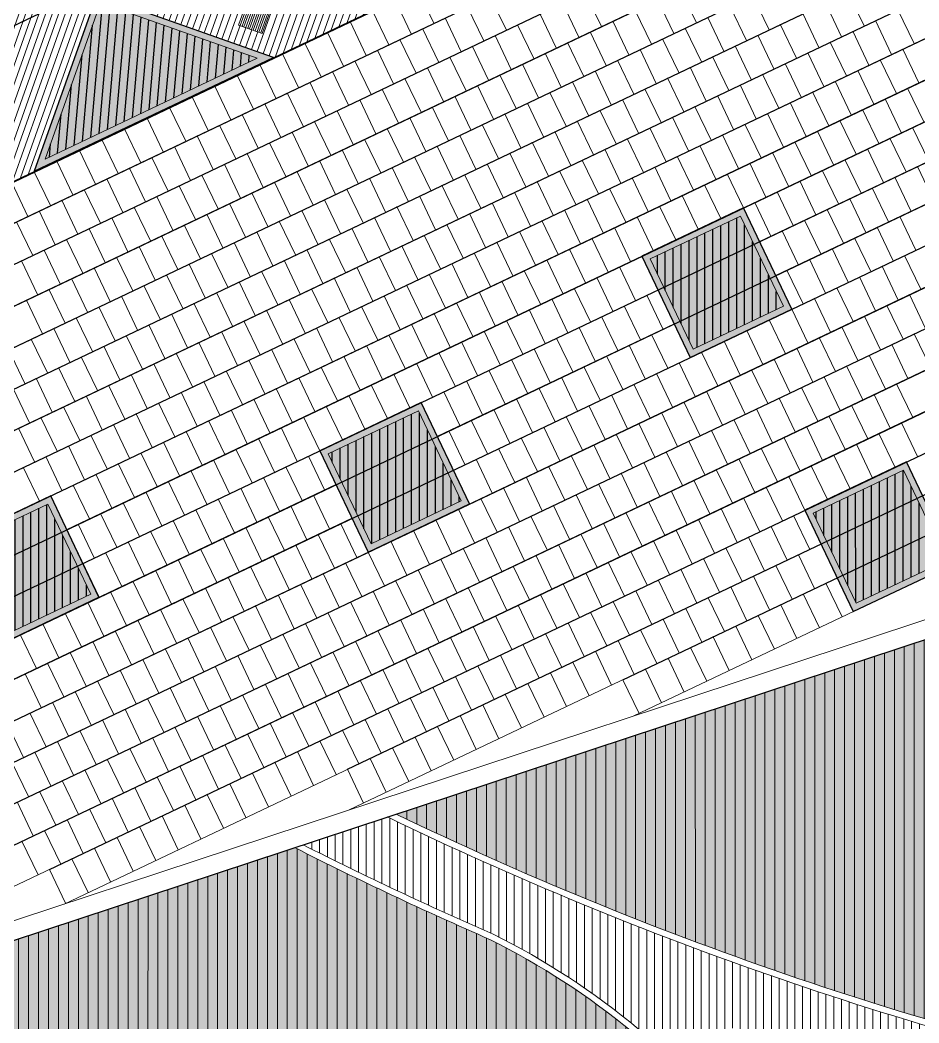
# Model space of a CAD drawing. Header units: metres. Extents: x 679599 to 680028, y 2748524 to 2748840.
# Drawn here: x 679640.14 to 679654.53, y 2748666.35 to 2748682.42 of the extents above; entities that cross this region are included whole.
import ezdxf

# ---------------------------------------------------------------- set-up
doc = ezdxf.new("R2010")
doc.units = ezdxf.units.M
doc.header["$LTSCALE"] = 5
doc.layers.add('00-AUX', color=2, linetype='Continuous', plot=False)
doc.layers.add('00-AUX Tree Pit', color=2, linetype='Continuous', plot=False)
for name, color, linetype, lineweight, plot in [('02-L-B-Barrier Curb', 210, 'Continuous', 5, False), ('02-L-B-Curb', 11, 'Continuous', 5, False), ('02-L-B-Gutter', 170, 'Continuous', 5, False)]:
    doc.layers.add(name, color=color, linetype=linetype, lineweight=lineweight, plot=plot)
for name, color, linetype, lineweight in [('02-L-B-Flat Bar', 181, 'Continuous', 5), ('03-TR-Pavement_04_Dry Meadow_', 54, 'Continuous', 5), ('04-BK-Tree Pit', 6, 'Continuous', 5)]:
    doc.layers.add(name, color=color, linetype=linetype, lineweight=lineweight)
for name, color, linetype, lineweight, true_color in [('02-L-Joints-Paviment_07_Precast Concrete Blocks 60X40', 7, 'Continuous', 5, 0x999999), ('03-TR-Pavement_02_Sealed Gravel', 7, 'Continuous', 5, 0x38321e), ('03-TR-Pavement_04_Dry Meadow_2', 7, 'Continuous', 5, 0xe2c75d), ('03-TR-Pavement_07_Precast Concrete Blocks 20X10', 7, 'Continuous', 5, 0x999999), ('03-TR-Pavement_07_Precast Concrete Blocks 60X40', 7, 'Continuous', 5, 0x999999), ('03-TR-Pavement_07_Precast irregular Concrete Blocks', 7, 'Continuous', 5, 0xb3b3b3)]:
    doc.layers.add(name, color=color, linetype=linetype, lineweight=lineweight, true_color=true_color)
doc.layers.add('03-TR-Tree Pit_Green', color=46, linetype='Continuous')
doc.layers.add('03-TR-Tree Pit_White', color=7, linetype='Continuous', true_color=0xfcfcfc)

# ---------------------------------------------------------------- blocks, each defined once
blk = doc.blocks.new('Escocell Quadrat')
at = {"layer": '03-TR-Tree Pit_Green'}
h = blk.add_hatch(dxfattribs=at)
h.set_pattern_fill('ANSI31', color=256, scale=0.04, angle=19.5514)
h.set_pattern_definition([(64.551379247, (-1794786.01457, -2189831.7944), (-0.114677314033, 0.0545720958565), [])])
h.paths.add_polyline_path([(-1.159, 0.359), (-2.759, 0.359), (-2.759, -1.241), (-1.159, -1.241)])
at = {"layer": '03-TR-Tree Pit_White'}
h = blk.add_hatch(color=256, dxfattribs=at)
h.dxf.hatch_style = 1
h.paths.add_polyline_path([(-2.859, 0.459), (-1.059, 0.459), (-1.059, -1.341), (-2.859, -1.341)])
at = {"ltscale": 0.3}
blk.add_lwpolyline([(-2.759, -1.241), (-1.159, -1.241), (-1.159, 0.359), (-2.759, 0.359)], close=True, dxfattribs=at)
at = {"layer": '02-L-B-Curb', "ltscale": 0.3}
blk.add_lwpolyline([(-2.859, -1.341), (-1.059, -1.341), (-1.059, 0.459), (-2.859, 0.459)], close=True, dxfattribs=at)
blk = doc.blocks.new('Alcorque Parking 8m2')
at = {"layer": '03-TR-Tree Pit_Green', "ltscale": 0.3}
h = blk.add_hatch(dxfattribs=at)
h.set_pattern_fill('ANSI31', color=256, scale=0.04, angle=40)
h.set_pattern_definition([(85, (-679726.04474, -2748720.75428), (-0.1265167266577, 0.011068779329), [])])
h.paths.add_polyline_path([(-1.079, -0.384), (2.316, 1.231), (-0.189, 2.121)])
at = {"layer": '03-TR-Tree Pit_White'}
h = blk.add_hatch(color=256, dxfattribs=at)
h.dxf.hatch_style = 1
h.paths.add_polyline_path([(-1.254, -0.578), (2.577, 1.245), (-0.25, 2.249)])
at = {"layer": '02-L-B-Curb'}
blk.add_lwpolyline([(2.577, 1.245), (-0.25, 2.249), (-1.254, -0.578)], close=True, dxfattribs=at)
at = {"layer": '02-L-B-Curb', "color": 6}
blk.add_lwpolyline([(2.316, 1.231), (-0.189, 2.121), (-1.079, -0.384)], close=True, dxfattribs=at)
blk = doc.blocks.new('Piece Parking')
blk.add_wipeout([(-1.7, 0.2), (-1.7, -0.2), (0.7, -0.2), (0.7, 0.2)])
at = {"layer": '03-TR-Pavement_07_Precast irregular Concrete Blocks'}
h = blk.add_hatch(dxfattribs=at)
h.set_pattern_fill('ANSI31', color=256, scale=0.01, angle=135)
h.paths.add_polyline_path([(-1.7, 0.2), (0.7, 0.2), (0.7, -0.2), (-1.7, -0.2)])
blk.add_lwpolyline([(-1.7, 0.2), (0.7, 0.2), (0.7, -0.2), (-1.7, -0.2)], close=True)
at = {"layer": '02-L-Joints-Paviment_07_Precast Concrete Blocks 60X40'}
for points in [[(-1.1, 0.2), (-1.1, -0.2)], [(-0.5, 0.2), (-0.5, -0.2)], [(0.1, 0.2), (0.1, -0.2)]]:
    blk.add_lwpolyline(points, dxfattribs=at)

msp = doc.modelspace()

# ---------------------------------------------------------------- hatches: boundary and pattern name
at = {"layer": '03-TR-Pavement_02_Sealed Gravel', "linetype": 'Continuous'}
h = msp.add_hatch(dxfattribs=at)
h.set_pattern_fill('ANSI31', color=256, scale=0.0393, angle=45)
h.set_pattern_definition([(90, (652974.11672, 2717198.73223), (-0.1247775, 0), [])])
h.paths.add_polyline_path([(679646.022, 2748669.651), (679644.67, 2748669.205, 0.014425), (679647.712, 2748667.774, -0.116155), (679651.949, 2748664.248), (679653.28, 2748664.088, 0.054441), (679651.496, 2748666.282, 0.031969), (679658.656, 2748664.247, 0.148792), (679676.703, 2748665.737, 0.107994), (679674.51, 2748661.536), (679675.514, 2748661.415, -0.179773), (679679.696, 2748667.073), (679679.366, 2748668.069, -0.177292), (679658.868, 2748665.224, -0.059518)])
h.paths.add_polyline_path([(679653.35, 2748663.979), (679652.032, 2748664.137, -0.131963), (679654.297, 2748658.324), (679655.292, 2748658.425, 0.114406)])
h.paths.add_polyline_path([(679681.787, 2748660.56), (679680.096, 2748660.763), (679675.122, 2748658.396, -0.073267), (679675.487, 2748661.318), (679674.484, 2748661.438, 0.078353), (679674.136, 2748657.998), (679674.14, 2748657.929), (679643.207, 2748643.209), (679643.492, 2748642.348)])
h.paths.add_polyline_path([(679698.469, 2748673.191), (679711.922, 2748670.549), (679713.857, 2748671.188), (679698.662, 2748674.173, 0.213675), (679683.401, 2748670.647, -0.03898), (679679.456, 2748668.117), (679679.783, 2748667.129, -0.015466), (679680.319, 2748667.449, 0.035399), (679684.004, 2748669.849, -0.213675)])
at = {"layer": '03-TR-Pavement_04_Dry Meadow_', "linetype": 'Continuous'}
h = msp.add_hatch(dxfattribs=at)
h.set_pattern_fill('ANSI31', color=256, scale=0.0502, angle=45)
h.paths.add_polyline_path([(679675.614, 2748679.424), (679646.159, 2748669.696, 0.059065), (679658.889, 2748665.322, 0.177439), (679679.335, 2748668.166)])
h.paths.add_polyline_path([(679647.67, 2748667.684, -0.01484), (679644.536, 2748669.16), (679635.61, 2748666.212), (679651.811, 2748664.265, 0.114052)])
h.paths.add_polyline_path([(679651.867, 2748666.046, -0.047808), (679653.409, 2748664.072), (679674.409, 2748661.548, -0.099799), (679676.389, 2748665.507, -0.145707), (679658.635, 2748664.149, -0.03013)])
h.paths.add_polyline_path([(679679.911, 2748660.786), (679675.587, 2748661.306, 0.069752), (679675.219, 2748658.553)])
h.paths.add_polyline_path([(679679.728, 2748666.975, 0.178669), (679675.615, 2748661.403), (679681.816, 2748660.657)])
h.paths.add_polyline_path([(679711.728, 2748670.485), (679698.45, 2748673.093, 0.213675), (679684.065, 2748669.77, -0.035399), (679680.368, 2748667.362, 0.016103), (679679.815, 2748667.031), (679681.925, 2748660.644), (679681.956, 2748660.641), (679682.052, 2748660.686)])
h.paths.add_polyline_path([(679674.037, 2748657.991), (679674.037, 2748657.992, -0.078042), (679674.383, 2748661.45), (679653.478, 2748663.963, -0.114782), (679655.401, 2748658.336), (679654.208, 2748658.215, 0.136089), (679651.895, 2748664.154), (679635.645, 2748666.107), (679643.176, 2748643.305)])
at = {"layer": '03-TR-Pavement_04_Dry Meadow_2', "ltscale": 2, "transparency": 33554687}
h = msp.add_hatch(dxfattribs=at)
h.set_pattern_fill('AR-CONC', color=256, scale=0.0067, angle=290)
h.paths.add_polyline_path([(679675.614, 2748679.424), (679646.159, 2748669.696, 0.059065), (679658.889, 2748665.322, 0.177439), (679679.335, 2748668.166)])
h.paths.add_polyline_path([(679647.67, 2748667.684, -0.01484), (679644.536, 2748669.16), (679635.61, 2748666.212), (679651.811, 2748664.265, 0.114052)])
h.paths.add_polyline_path([(679651.867, 2748666.046, -0.047808), (679653.409, 2748664.072), (679674.409, 2748661.548, -0.099799), (679676.389, 2748665.507, -0.145707), (679658.635, 2748664.149, -0.03013)])
h.paths.add_polyline_path([(679679.911, 2748660.786), (679675.587, 2748661.306, 0.069752), (679675.219, 2748658.553)])
h.paths.add_polyline_path([(679679.728, 2748666.975, 0.178669), (679675.615, 2748661.403), (679681.816, 2748660.657)])
edge = h.paths.add_edge_path()
edge.add_arc((679694.439, 2748672.417), 3, -193.1437, 16.6989, ccw=False)
edge.add_arc((679694.968, 2748655.369), 18.063, 82.5424, 101.0129, ccw=False)
edge = h.paths.add_edge_path()
edge.add_line((679711.728, 2748670.485), (679698.45, 2748673.093))
edge.add_arc((679694.968, 2748655.369), 18.063, 78.887, 82.5422)
edge.add_arc((679694.968, 2748655.369), 18.063, 82.5422, 127.1322)
edge.add_arc((679665.231, 2748694.644), 31.2, 299.0226, 307.1322, ccw=False)
edge.add_arc((679685.219, 2748658.617), 10, 119.0226, 122.7128)
edge.add_line((679679.815, 2748667.031), (679681.925, 2748660.644))
edge.add_line((679681.925, 2748660.644), (679681.956, 2748660.641))
edge.add_line((679681.956, 2748660.641), (679682.052, 2748660.686))
edge.add_line((679682.052, 2748660.686), (679711.728, 2748670.485))
edge = h.paths.add_edge_path()
edge.add_arc((679652.332, 2748655.963), 3, 51.5648, 408.9175)
edge.add_line((679654.304, 2748658.225), (679655.401, 2748658.336))
edge.add_arc((679642.344, 2748657.015), 13.125, 5.776, 31.9675)
edge.add_line((679653.478, 2748663.963), (679674.383, 2748661.45))
edge.add_arc((679685.219, 2748658.617), 11.2, 165.3481, 183.198)
edge.add_line((679674.037, 2748657.992), (679674.037, 2748657.991))
edge.add_line((679674.037, 2748657.991), (679665.606, 2748653.979))
edge.add_line((679665.606, 2748653.979), (679665.082, 2748655.079))
edge.add_arc((679667.076, 2748655.867), 2.144, 149.0823, 201.5723, ccw=False)
edge.add_arc((679662.639, 2748658.469), 3, 330.0033, 621.2779)
edge.add_arc((679661.859, 2748653.384), 2.144, 29.3291, 81.2779, ccw=False)
edge.add_line((679663.728, 2748654.434), (679664.251, 2748653.334))
edge.add_line((679664.251, 2748653.334), (679643.176, 2748643.305))
edge.add_line((679643.176, 2748643.305), (679635.645, 2748666.107))
edge.add_line((679635.645, 2748666.107), (679651.895, 2748664.154))
edge.add_arc((679642.344, 2748657.015), 11.925, 6.2513, 36.775, ccw=False)
at = {"layer": '03-TR-Pavement_07_Precast Concrete Blocks 20X10'}
h = msp.add_hatch(dxfattribs=at)
h.set_pattern_fill('ANSI31', color=256, scale=0.0315, angle=25.5)
h.set_pattern_definition([(70.5, (0, 0), (-0.094275932128, 0.033384858509), [])])
h.paths.add_polyline_path([(679608.734, 2748671.996), (679610.533, 2748668.217), (679613.436, 2748667.186), (679617.336, 2748669.041), (679618.34, 2748671.868), (679621.167, 2748670.864), (679625.012, 2748672.694), (679626.016, 2748675.521), (679628.843, 2748674.517), (679632.688, 2748676.347), (679633.692, 2748679.174), (679636.52, 2748678.17), (679640.357, 2748679.996), (679641.368, 2748682.826), (679644.195, 2748681.823), (679648.039, 2748683.652), (679649.01, 2748686.385), (679649.043, 2748686.478), (679651.87, 2748685.474), (679655.715, 2748687.304), (679656.718, 2748690.131), (679659.546, 2748689.127), (679663.39, 2748690.957), (679664.394, 2748693.783), (679667.221, 2748692.78), (679671.065, 2748694.609), (679672.035, 2748697.341), (679674.896, 2748696.432), (679678.74, 2748698.261), (679679.745, 2748701.088), (679682.572, 2748700.084), (679686.415, 2748701.913), (679687.445, 2748704.817), (679685.646, 2748708.596)])

# ---------------------------------------------------------------- linework, layer by layer
at = {"layer": '00-AUX'}
for points in [[(679613.667, 2748669.787), (679687.351, 2748704.85)], [(679602.439, 2748661.942), (679670.113, 2748694.146)], [(679602.878, 2748661.487), (679670.371, 2748693.604)], [(679602.956, 2748660.859), (679670.63, 2748693.063)], [(679603.396, 2748660.404), (679670.889, 2748692.521)], [(679603.474, 2748659.776), (679671.147, 2748691.98)], [(679603.913, 2748659.321), (679671.406, 2748691.438)], [(679603.991, 2748658.694), (679671.664, 2748690.897)], [(679604.43, 2748658.238), (679671.923, 2748690.356)], [(679604.508, 2748657.611), (679672.181, 2748689.814)], [(679604.947, 2748657.155), (679672.378, 2748689.243)], [(679605.025, 2748656.528), (679672.567, 2748688.669)], [(679605.464, 2748656.072), (679672.757, 2748688.095)], [(679617.823, 2748661.289), (679672.946, 2748687.519)], [(679622.596, 2748662.896), (679673.136, 2748686.945)], [(679627.008, 2748664.331), (679673.325, 2748686.371)], [(679631.42, 2748665.766), (679673.515, 2748685.797)], [(679636.194, 2748667.373), (679673.704, 2748685.222)], [(679640.606, 2748668.808), (679673.894, 2748684.648)], [(679645.38, 2748670.415), (679674.083, 2748684.074)], [(679649.792, 2748671.85), (679674.273, 2748683.5)]]:
    msp.add_lwpolyline(points, dxfattribs=at)
at = {"layer": '00-AUX', "ltscale": 0.3}
msp.add_lwpolyline([(679635.61, 2748666.212), (679675.614, 2748679.424), (679681.816, 2748660.657), (679635.61, 2748666.212)], dxfattribs=at)
at = {"layer": '00-AUX Tree Pit'}
msp.add_lwpolyline([(679644.193, 2748681.823), (679641.366, 2748682.827), (679640.362, 2748680)], close=True, dxfattribs=at)
at = {"layer": '00-AUX Tree Pit', "ltscale": 0.3}
for points in [[(679650.869, 2748677.015), (679652.495, 2748677.788), (679651.721, 2748679.413), (679650.096, 2748678.64)], [(679645.71, 2748673.895), (679647.335, 2748674.669), (679646.562, 2748676.294), (679644.937, 2748675.52)], [(679653.481, 2748672.942), (679655.106, 2748673.715), (679654.333, 2748675.34), (679652.708, 2748674.567)], [(679639.775, 2748672.4), (679641.4, 2748673.173), (679640.627, 2748674.798), (679639.002, 2748674.025)]]:
    msp.add_lwpolyline(points, close=True, dxfattribs=at)
at = {"layer": '02-L-B-Curb'}
for points in [[(679713.857, 2748671.188), (679698.662, 2748674.173, 0.213675), (679683.401, 2748670.647, -0.21866), (679658.868, 2748665.224, -0.059518), (679646.022, 2748669.651, -0.059518)], [(679714.051, 2748671.252), (679698.681, 2748674.271, 0.213675), (679683.34, 2748670.726, -0.21866), (679658.889, 2748665.322, -0.059065), (679646.159, 2748669.696, -0.059065)], [(679651.949, 2748664.248, 0.116155), (679647.712, 2748667.774, -0.014425), (679644.67, 2748669.205, -0.014425)], [(679651.811, 2748664.265, 0.114052), (679647.67, 2748667.684, -0.01484), (679644.536, 2748669.16, -0.01484)]]:
    msp.add_lwpolyline(points, format="xyb", dxfattribs=at)
at = {"layer": '02-L-B-Flat Bar'}
msp.add_lwpolyline([(679613.436, 2748667.186), (679686.413, 2748701.912)], dxfattribs=at)
at = {"layer": '02-L-B-Gutter'}
msp.add_lwpolyline([(679635.61, 2748666.212), (679635.516, 2748666.498), (679675.615, 2748679.741), (679675.709, 2748679.456), (679635.61, 2748666.212)], dxfattribs=at)
at = {"layer": '02-L-Joints-Paviment_07_Precast Concrete Blocks 60X40'}
for points in [[(679646.505, 2748682.911), (679646.763, 2748682.37)], [(679649.189, 2748682.86), (679649.447, 2748682.318)], [(679650.711, 2748682.92), (679650.97, 2748682.378)], [(679653.396, 2748682.868), (679653.654, 2748682.327)], [(679646.143, 2748682.739), (679646.402, 2748682.198)], [(679647.666, 2748682.8), (679647.925, 2748682.258)], [(679648.828, 2748682.688), (679649.086, 2748682.146)], [(679650.35, 2748682.748), (679650.609, 2748682.206)], [(679651.873, 2748682.808), (679652.132, 2748682.267)], [(679653.035, 2748682.696), (679653.293, 2748682.155)], [(679645.782, 2748682.567), (679646.041, 2748682.026)], [(679647.305, 2748682.628), (679647.563, 2748682.086)], [(679649.989, 2748682.576), (679650.248, 2748682.035)], [(679651.512, 2748682.636), (679651.77, 2748682.095)], [(679652.673, 2748682.524), (679652.932, 2748681.983)], [(679654.196, 2748682.585), (679654.455, 2748682.043)], [(679645.421, 2748682.396), (679645.68, 2748681.854)], [(679646.944, 2748682.456), (679647.202, 2748681.914)], [(679648.466, 2748682.516), (679648.725, 2748681.974)], [(679649.628, 2748682.404), (679649.886, 2748681.863)], [(679651.151, 2748682.464), (679651.409, 2748681.923)], [(679653.835, 2748682.413), (679654.093, 2748681.871)], [(679645.06, 2748682.224), (679645.318, 2748681.682)], [(679646.582, 2748682.284), (679646.841, 2748681.742)], [(679648.105, 2748682.344), (679648.364, 2748681.803)], [(679649.267, 2748682.232), (679649.525, 2748681.691)], [(679650.789, 2748682.292), (679651.048, 2748681.751)], [(679652.312, 2748682.353), (679652.571, 2748681.811)], [(679653.474, 2748682.241), (679653.732, 2748681.699)], [(679644.699, 2748682.052), (679644.957, 2748681.51)], [(679646.221, 2748682.112), (679646.48, 2748681.571)], [(679647.744, 2748682.172), (679648.003, 2748681.631)], [(679648.906, 2748682.06), (679649.164, 2748681.519)], [(679650.428, 2748682.121), (679650.687, 2748681.579)], [(679651.951, 2748682.181), (679652.21, 2748681.639)], [(679653.113, 2748682.069), (679653.371, 2748681.528)], [(679644.337, 2748681.88), (679644.596, 2748681.339)], [(679645.86, 2748681.94), (679646.119, 2748681.399)], [(679647.383, 2748682), (679647.641, 2748681.459)], [(679648.544, 2748681.889), (679648.803, 2748681.347)], [(679650.067, 2748681.949), (679650.326, 2748681.407)], [(679651.59, 2748682.009), (679651.848, 2748681.467)], [(679652.751, 2748681.897), (679653.01, 2748681.356)], [(679654.274, 2748681.957), (679654.533, 2748681.416)], [(679645.499, 2748681.768), (679645.757, 2748681.227)], [(679647.022, 2748681.828), (679647.28, 2748681.287)], [(679648.183, 2748681.717), (679648.442, 2748681.175)], [(679649.706, 2748681.777), (679649.964, 2748681.235)], [(679651.229, 2748681.837), (679651.487, 2748681.295)], [(679652.39, 2748681.725), (679652.649, 2748681.184)], [(679653.913, 2748681.785), (679654.171, 2748681.244)], [(679643.976, 2748681.708), (679644.235, 2748681.167)], [(679645.138, 2748681.596), (679645.396, 2748681.055)], [(679646.66, 2748681.657), (679646.919, 2748681.115)], [(679649.345, 2748681.605), (679649.603, 2748681.063)], [(679650.867, 2748681.665), (679651.126, 2748681.124)], [(679652.029, 2748681.553), (679652.288, 2748681.012)], [(679653.552, 2748681.613), (679653.81, 2748681.072)], [(679643.615, 2748681.536), (679643.874, 2748680.995)], [(679644.777, 2748681.424), (679645.035, 2748680.883)], [(679646.299, 2748681.485), (679646.558, 2748680.943)], [(679647.822, 2748681.545), (679648.081, 2748681.003)], [(679648.984, 2748681.433), (679649.242, 2748680.892)], [(679650.506, 2748681.493), (679650.765, 2748680.952)], [(679653.191, 2748681.442), (679653.449, 2748680.9)], [(679643.254, 2748681.364), (679643.512, 2748680.823)], [(679644.415, 2748681.253), (679644.674, 2748680.711)], [(679645.938, 2748681.313), (679646.197, 2748680.771)], [(679647.461, 2748681.373), (679647.719, 2748680.831)], [(679648.622, 2748681.261), (679648.881, 2748680.72)], [(679650.145, 2748681.321), (679650.404, 2748680.78)], [(679651.668, 2748681.381), (679651.926, 2748680.84)], [(679652.829, 2748681.27), (679653.088, 2748680.728)], [(679654.352, 2748681.33), (679654.611, 2748680.788)], [(679642.893, 2748681.192), (679643.151, 2748680.651)], [(679644.054, 2748681.081), (679644.313, 2748680.539)], [(679645.577, 2748681.141), (679645.835, 2748680.599)], [(679647.1, 2748681.201), (679647.358, 2748680.66)], [(679648.261, 2748681.089), (679648.52, 2748680.548)], [(679649.784, 2748681.149), (679650.042, 2748680.608)], [(679651.307, 2748681.21), (679651.565, 2748680.668)], [(679652.468, 2748681.098), (679652.727, 2748680.556)], [(679653.991, 2748681.158), (679654.249, 2748680.617)], [(679642.531, 2748681.021), (679642.79, 2748680.479)], [(679645.216, 2748680.969), (679645.474, 2748680.428)], [(679646.738, 2748681.029), (679646.997, 2748680.488)], [(679647.9, 2748680.917), (679648.159, 2748680.376)], [(679649.423, 2748680.978), (679649.681, 2748680.436)], [(679650.945, 2748681.038), (679651.204, 2748680.496)], [(679652.107, 2748680.926), (679652.365, 2748680.385)], [(679653.63, 2748680.986), (679653.888, 2748680.445)], [(679642.17, 2748680.849), (679642.429, 2748680.307)], [(679643.693, 2748680.909), (679643.952, 2748680.367)], [(679644.854, 2748680.797), (679645.113, 2748680.256)], [(679646.377, 2748680.857), (679646.636, 2748680.316)], [(679649.061, 2748680.806), (679649.32, 2748680.264)], [(679650.584, 2748680.866), (679650.843, 2748680.324)], [(679651.746, 2748680.754), (679652.004, 2748680.213)], [(679653.268, 2748680.814), (679653.527, 2748680.273)], [(679641.809, 2748680.677), (679642.068, 2748680.135)], [(679643.332, 2748680.737), (679643.59, 2748680.196)], [(679644.493, 2748680.625), (679644.752, 2748680.084)], [(679646.016, 2748680.685), (679646.275, 2748680.144)], [(679647.539, 2748680.746), (679647.797, 2748680.204)], [(679648.7, 2748680.634), (679648.959, 2748680.092)], [(679650.223, 2748680.694), (679650.482, 2748680.152)], [(679652.907, 2748680.642), (679653.166, 2748680.101)], [(679654.43, 2748680.702), (679654.689, 2748680.161)], [(679641.448, 2748680.505), (679641.706, 2748679.964)], [(679642.971, 2748680.565), (679643.229, 2748680.024)], [(679644.132, 2748680.453), (679644.391, 2748679.912)], [(679645.655, 2748680.514), (679645.913, 2748679.972)], [(679647.178, 2748680.574), (679647.436, 2748680.032)], [(679648.339, 2748680.462), (679648.598, 2748679.92)], [(679649.862, 2748680.522), (679650.12, 2748679.981)], [(679651.385, 2748680.582), (679651.643, 2748680.041)], [(679652.546, 2748680.47), (679652.805, 2748679.929)], [(679654.069, 2748680.531), (679654.327, 2748679.989)], [(679641.087, 2748680.333), (679641.345, 2748679.792)], [(679642.609, 2748680.393), (679642.868, 2748679.852)], [(679643.771, 2748680.281), (679644.029, 2748679.74)], [(679645.294, 2748680.342), (679645.552, 2748679.8)], [(679646.816, 2748680.402), (679647.075, 2748679.86)], [(679647.978, 2748680.29), (679648.236, 2748679.749)], [(679649.501, 2748680.35), (679649.759, 2748679.809)], [(679651.023, 2748680.41), (679651.282, 2748679.869)], [(679652.185, 2748680.299), (679652.443, 2748679.757)], [(679653.708, 2748680.359), (679653.966, 2748679.817)], [(679640.725, 2748680.161), (679640.984, 2748679.62)], [(679642.248, 2748680.221), (679642.507, 2748679.68)], [(679643.41, 2748680.11), (679643.668, 2748679.568)], [(679644.932, 2748680.17), (679645.191, 2748679.628)], [(679646.455, 2748680.23), (679646.714, 2748679.688)], [(679647.617, 2748680.118), (679647.875, 2748679.577)], [(679649.139, 2748680.178), (679649.398, 2748679.637)], [(679650.662, 2748680.238), (679650.921, 2748679.697)], [(679651.824, 2748680.127), (679652.082, 2748679.585)], [(679653.346, 2748680.187), (679653.605, 2748679.645)], [(679640.364, 2748679.989), (679640.623, 2748679.448)], [(679641.887, 2748680.049), (679642.146, 2748679.508)], [(679644.571, 2748679.998), (679644.83, 2748679.456)], [(679646.094, 2748680.058), (679646.353, 2748679.517)], [(679647.256, 2748679.946), (679647.514, 2748679.405)], [(679648.778, 2748680.006), (679649.037, 2748679.465)], [(679650.301, 2748680.067), (679650.56, 2748679.525)], [(679651.463, 2748679.955), (679651.721, 2748679.413)], [(679652.985, 2748680.015), (679653.244, 2748679.474)], [(679654.508, 2748680.075), (679654.767, 2748679.534)], [(679640.003, 2748679.817), (679640.262, 2748679.276)], [(679641.526, 2748679.878), (679641.784, 2748679.336)], [(679643.049, 2748679.938), (679643.307, 2748679.396)], [(679644.21, 2748679.826), (679644.469, 2748679.285)], [(679645.733, 2748679.886), (679645.991, 2748679.345)], [(679648.417, 2748679.835), (679648.676, 2748679.293)], [(679649.94, 2748679.895), (679650.198, 2748679.353)], [(679652.624, 2748679.843), (679652.883, 2748679.302)], [(679654.147, 2748679.903), (679654.405, 2748679.362)], [(679641.165, 2748679.706), (679641.423, 2748679.164)], [(679642.687, 2748679.766), (679642.946, 2748679.224)], [(679643.849, 2748679.654), (679644.107, 2748679.113)], [(679645.372, 2748679.714), (679645.63, 2748679.173)], [(679646.894, 2748679.774), (679647.153, 2748679.233)], [(679648.056, 2748679.663), (679648.314, 2748679.121)], [(679649.579, 2748679.723), (679649.837, 2748679.181)], [(679651.101, 2748679.783), (679651.36, 2748679.242)], [(679652.263, 2748679.671), (679652.521, 2748679.13)], [(679653.786, 2748679.731), (679654.044, 2748679.19)], [(679640.803, 2748679.534), (679641.062, 2748678.992)], [(679642.326, 2748679.594), (679642.585, 2748679.053)], [(679643.488, 2748679.482), (679643.746, 2748678.941)], [(679645.01, 2748679.542), (679645.269, 2748679.001)], [(679646.533, 2748679.603), (679646.792, 2748679.061)], [(679647.695, 2748679.491), (679647.953, 2748678.949)], [(679649.217, 2748679.551), (679649.476, 2748679.009)], [(679650.74, 2748679.611), (679650.999, 2748679.07)], [(679651.902, 2748679.499), (679652.16, 2748678.958)], [(679653.424, 2748679.559), (679653.683, 2748679.018)], [(679640.442, 2748679.362), (679640.701, 2748678.821)], [(679641.965, 2748679.422), (679642.224, 2748678.881)], [(679643.127, 2748679.31), (679643.385, 2748678.769)], [(679644.649, 2748679.371), (679644.908, 2748678.829)], [(679646.172, 2748679.431), (679646.431, 2748678.889)], [(679647.334, 2748679.319), (679647.592, 2748678.777)], [(679648.856, 2748679.379), (679649.115, 2748678.838)], [(679650.379, 2748679.439), (679650.638, 2748678.898)], [(679653.063, 2748679.388), (679653.322, 2748678.846)], [(679640.081, 2748679.19), (679640.34, 2748678.649)], [(679641.604, 2748679.25), (679641.862, 2748678.709)], [(679644.288, 2748679.199), (679644.547, 2748678.657)], [(679645.811, 2748679.259), (679646.069, 2748678.717)], [(679646.972, 2748679.147), (679647.231, 2748678.606)], [(679648.495, 2748679.207), (679648.754, 2748678.666)], [(679650.018, 2748679.267), (679650.276, 2748678.726)], [(679652.702, 2748679.216), (679652.961, 2748678.674)], [(679654.225, 2748679.276), (679654.483, 2748678.734)], [(679641.243, 2748679.078), (679641.501, 2748678.537)], [(679642.765, 2748679.138), (679643.024, 2748678.597)], [(679643.927, 2748679.027), (679644.185, 2748678.485)], [(679645.45, 2748679.087), (679645.708, 2748678.545)], [(679648.134, 2748679.035), (679648.392, 2748678.494)], [(679649.657, 2748679.095), (679649.915, 2748678.554)], [(679652.341, 2748679.044), (679652.599, 2748678.502)], [(679653.864, 2748679.104), (679654.122, 2748678.563)], [(679640.881, 2748678.906), (679641.14, 2748678.365)], [(679642.404, 2748678.967), (679642.663, 2748678.425)], [(679643.566, 2748678.855), (679643.824, 2748678.313)], [(679645.088, 2748678.915), (679645.347, 2748678.374)], [(679646.611, 2748678.975), (679646.87, 2748678.434)], [(679647.773, 2748678.863), (679648.031, 2748678.322)], [(679649.295, 2748678.924), (679649.554, 2748678.382)], [(679653.502, 2748678.932), (679653.761, 2748678.391)], [(679640.52, 2748678.735), (679640.779, 2748678.193)], [(679642.043, 2748678.795), (679642.302, 2748678.253)], [(679643.204, 2748678.683), (679643.463, 2748678.142)], [(679644.727, 2748678.743), (679644.986, 2748678.202)], [(679646.25, 2748678.803), (679646.508, 2748678.262)], [(679647.411, 2748678.692), (679647.67, 2748678.15)], [(679648.934, 2748678.752), (679649.193, 2748678.21)], [(679653.141, 2748678.76), (679653.4, 2748678.219)], [(679640.159, 2748678.563), (679640.418, 2748678.021)], [(679641.682, 2748678.623), (679641.94, 2748678.081)], [(679642.843, 2748678.511), (679643.102, 2748677.97)], [(679644.366, 2748678.571), (679644.625, 2748678.03)], [(679645.889, 2748678.631), (679646.147, 2748678.09)], [(679647.05, 2748678.52), (679647.309, 2748677.978)], [(679648.573, 2748678.58), (679648.832, 2748678.038)], [(679652.78, 2748678.588), (679653.039, 2748678.047)], [(679654.303, 2748678.648), (679654.562, 2748678.107)], [(679641.321, 2748678.451), (679641.579, 2748677.91)], [(679642.482, 2748678.339), (679642.741, 2748677.798)], [(679644.005, 2748678.399), (679644.263, 2748677.858)], [(679645.528, 2748678.46), (679645.786, 2748677.918)], [(679646.689, 2748678.348), (679646.948, 2748677.806)], [(679648.212, 2748678.408), (679648.47, 2748677.866)], [(679649.735, 2748678.468), (679649.993, 2748677.927)], [(679652.419, 2748678.416), (679652.677, 2748677.875)], [(679653.942, 2748678.476), (679654.2, 2748677.935)], [(679640.959, 2748678.279), (679641.218, 2748677.738)], [(679643.644, 2748678.228), (679643.902, 2748677.686)], [(679645.166, 2748678.288), (679645.425, 2748677.746)], [(679647.851, 2748678.236), (679648.109, 2748677.695)], [(679649.373, 2748678.296), (679649.632, 2748677.755)], [(679653.581, 2748678.304), (679653.839, 2748677.763)], [(679640.598, 2748678.107), (679640.857, 2748677.566)], [(679642.121, 2748678.167), (679642.379, 2748677.626)], [(679643.282, 2748678.056), (679643.541, 2748677.514)], [(679644.805, 2748678.116), (679645.064, 2748677.574)], [(679646.328, 2748678.176), (679646.586, 2748677.634)], [(679647.489, 2748678.064), (679647.748, 2748677.523)], [(679649.012, 2748678.124), (679649.271, 2748677.583)], [(679653.219, 2748678.132), (679653.478, 2748677.591)], [(679654.381, 2748678.021), (679654.639, 2748677.479)], [(679640.237, 2748677.935), (679640.496, 2748677.394)], [(679641.76, 2748677.995), (679642.018, 2748677.454)], [(679642.921, 2748677.884), (679643.18, 2748677.342)], [(679644.444, 2748677.944), (679644.703, 2748677.402)], [(679645.967, 2748678.004), (679646.225, 2748677.463)], [(679647.128, 2748677.892), (679647.387, 2748677.351)], [(679648.651, 2748677.952), (679648.91, 2748677.411)], [(679650.174, 2748678.013), (679650.432, 2748677.471)], [(679652.858, 2748677.961), (679653.117, 2748677.419)], [(679641.399, 2748677.824), (679641.657, 2748677.282)], [(679642.56, 2748677.712), (679642.819, 2748677.17)], [(679644.083, 2748677.772), (679644.341, 2748677.231)], [(679645.606, 2748677.832), (679645.864, 2748677.291)], [(679646.767, 2748677.72), (679647.026, 2748677.179)], [(679648.29, 2748677.781), (679648.548, 2748677.239)], [(679649.813, 2748677.841), (679650.071, 2748677.299)], [(679652.497, 2748677.789), (679652.756, 2748677.247)], [(679654.02, 2748677.849), (679654.278, 2748677.307)], [(679641.037, 2748677.652), (679641.296, 2748677.11)], [(679642.199, 2748677.54), (679642.457, 2748676.999)], [(679643.722, 2748677.6), (679643.98, 2748677.059)], [(679645.244, 2748677.66), (679645.503, 2748677.119)], [(679646.406, 2748677.549), (679646.664, 2748677.007)], [(679647.929, 2748677.609), (679648.187, 2748677.067)], [(679649.451, 2748677.669), (679649.71, 2748677.127)], [(679652.136, 2748677.617), (679652.394, 2748677.075)], [(679653.659, 2748677.677), (679653.917, 2748677.135)], [(679640.676, 2748677.48), (679640.935, 2748676.938)], [(679643.36, 2748677.428), (679643.619, 2748676.887)], [(679644.883, 2748677.488), (679645.142, 2748676.947)], [(679646.045, 2748677.377), (679646.303, 2748676.835)], [(679647.567, 2748677.437), (679647.826, 2748676.895)], [(679649.09, 2748677.497), (679649.349, 2748676.956)], [(679650.252, 2748677.385), (679650.51, 2748676.844)], [(679651.775, 2748677.445), (679652.033, 2748676.903)], [(679653.297, 2748677.505), (679653.556, 2748676.964)], [(679654.459, 2748677.393), (679654.717, 2748676.852)], [(679640.315, 2748677.308), (679640.574, 2748676.767)], [(679641.838, 2748677.368), (679642.096, 2748676.827)], [(679642.999, 2748677.256), (679643.258, 2748676.715)], [(679644.522, 2748677.317), (679644.781, 2748676.775)], [(679647.206, 2748677.265), (679647.465, 2748676.723)], [(679648.729, 2748677.325), (679648.988, 2748676.784)], [(679651.413, 2748677.273), (679651.672, 2748676.732)], [(679652.936, 2748677.333), (679653.195, 2748676.792)], [(679654.098, 2748677.221), (679654.356, 2748676.68)], [(679639.954, 2748677.136), (679640.212, 2748676.595)], [(679641.476, 2748677.196), (679641.735, 2748676.655)], [(679642.638, 2748677.085), (679642.897, 2748676.543)], [(679644.161, 2748677.145), (679644.419, 2748676.603)], [(679645.683, 2748677.205), (679645.942, 2748676.663)], [(679646.845, 2748677.093), (679647.104, 2748676.552)], [(679648.368, 2748677.153), (679648.626, 2748676.612)], [(679649.89, 2748677.213), (679650.149, 2748676.672)], [(679651.052, 2748677.101), (679651.311, 2748676.56)], [(679652.575, 2748677.161), (679652.834, 2748676.62)], [(679641.115, 2748677.024), (679641.374, 2748676.483)], [(679642.277, 2748676.913), (679642.535, 2748676.371)], [(679643.8, 2748676.973), (679644.058, 2748676.431)], [(679645.322, 2748677.033), (679645.581, 2748676.491)], [(679646.484, 2748676.921), (679646.742, 2748676.38)], [(679648.007, 2748676.981), (679648.265, 2748676.44)], [(679649.529, 2748677.041), (679649.788, 2748676.5)], [(679650.691, 2748676.929), (679650.95, 2748676.388)], [(679652.214, 2748676.989), (679652.472, 2748676.448)], [(679653.736, 2748677.05), (679653.995, 2748676.508)], [(679640.754, 2748676.852), (679641.013, 2748676.311)], [(679641.916, 2748676.741), (679642.174, 2748676.199)], [(679643.438, 2748676.801), (679643.697, 2748676.259)], [(679644.961, 2748676.861), (679645.22, 2748676.32)], [(679646.123, 2748676.749), (679646.381, 2748676.208)], [(679647.645, 2748676.809), (679647.904, 2748676.268)], [(679649.168, 2748676.87), (679649.427, 2748676.328)], [(679650.33, 2748676.757), (679650.588, 2748676.216)], [(679651.853, 2748676.818), (679652.111, 2748676.276)], [(679653.375, 2748676.878), (679653.634, 2748676.336)], [(679640.393, 2748676.681), (679640.651, 2748676.139)], [(679643.077, 2748676.629), (679643.336, 2748676.088)], [(679644.6, 2748676.689), (679644.858, 2748676.148)], [(679645.761, 2748676.577), (679646.02, 2748676.036)], [(679647.284, 2748676.638), (679647.543, 2748676.096)], [(679648.807, 2748676.698), (679649.065, 2748676.156)], [(679649.969, 2748676.586), (679650.227, 2748676.044)], [(679651.491, 2748676.646), (679651.75, 2748676.104)], [(679653.014, 2748676.706), (679653.273, 2748676.164)], [(679654.176, 2748676.594), (679654.434, 2748676.053)], [(679640.032, 2748676.509), (679640.29, 2748675.967)], [(679641.554, 2748676.569), (679641.813, 2748676.027)], [(679642.716, 2748676.457), (679642.975, 2748675.916)], [(679644.239, 2748676.517), (679644.497, 2748675.976)], [(679646.923, 2748676.466), (679647.182, 2748675.924)], [(679648.446, 2748676.526), (679648.704, 2748675.984)], [(679649.607, 2748676.414), (679649.866, 2748675.872)], [(679651.13, 2748676.474), (679651.389, 2748675.932)], [(679652.653, 2748676.534), (679652.911, 2748675.992)], [(679653.814, 2748676.422), (679654.073, 2748675.881)], [(679641.193, 2748676.397), (679641.452, 2748675.856)], [(679642.355, 2748676.285), (679642.613, 2748675.744)], [(679643.878, 2748676.345), (679644.136, 2748675.804)], [(679645.4, 2748676.406), (679645.659, 2748675.864)], [(679648.085, 2748676.354), (679648.343, 2748675.813)], [(679650.769, 2748676.302), (679651.028, 2748675.76)], [(679652.292, 2748676.362), (679652.55, 2748675.821)], [(679653.453, 2748676.25), (679653.712, 2748675.709)], [(679640.832, 2748676.225), (679641.091, 2748675.684)], [(679641.994, 2748676.113), (679642.252, 2748675.572)], [(679643.516, 2748676.174), (679643.775, 2748675.632)], [(679645.039, 2748676.234), (679645.298, 2748675.692)], [(679647.723, 2748676.182), (679647.982, 2748675.641)], [(679649.246, 2748676.242), (679649.505, 2748675.7)], [(679650.408, 2748676.13), (679650.666, 2748675.589)], [(679651.931, 2748676.19), (679652.189, 2748675.649)], [(679640.471, 2748676.053), (679640.729, 2748675.512)], [(679641.632, 2748675.941), (679641.891, 2748675.4)], [(679643.155, 2748676.002), (679643.414, 2748675.46)], [(679644.678, 2748676.062), (679644.936, 2748675.52)], [(679647.362, 2748676.01), (679647.621, 2748675.469)], [(679648.885, 2748676.07), (679649.144, 2748675.528)], [(679650.047, 2748675.958), (679650.305, 2748675.417)], [(679651.569, 2748676.018), (679651.828, 2748675.477)], [(679653.092, 2748676.078), (679653.351, 2748675.537)], [(679654.254, 2748675.967), (679654.512, 2748675.425)], [(679640.11, 2748675.881), (679640.368, 2748675.34)], [(679641.271, 2748675.77), (679641.53, 2748675.228)], [(679642.794, 2748675.83), (679643.053, 2748675.288)], [(679644.317, 2748675.89), (679644.575, 2748675.348)], [(679647.001, 2748675.838), (679647.26, 2748675.297)], [(679648.524, 2748675.898), (679648.782, 2748675.357)], [(679649.685, 2748675.786), (679649.944, 2748675.245)], [(679651.208, 2748675.846), (679651.467, 2748675.305)], [(679652.731, 2748675.907), (679652.989, 2748675.365)], [(679653.892, 2748675.795), (679654.151, 2748675.253)], [(679642.433, 2748675.658), (679642.691, 2748675.116)], [(679643.956, 2748675.718), (679644.214, 2748675.177)], [(679648.163, 2748675.726), (679648.421, 2748675.185)], [(679649.324, 2748675.614), (679649.583, 2748675.073)], [(679650.847, 2748675.675), (679651.106, 2748675.133)], [(679652.37, 2748675.735), (679652.628, 2748675.193)], [(679653.531, 2748675.623), (679653.79, 2748675.082)], [(679640.91, 2748675.598), (679641.169, 2748675.056)], [(679642.072, 2748675.486), (679642.33, 2748674.945)], [(679643.594, 2748675.546), (679643.853, 2748675.005)], [(679647.801, 2748675.554), (679648.06, 2748675.013)], [(679650.486, 2748675.503), (679650.744, 2748674.961)], [(679652.008, 2748675.563), (679652.267, 2748675.021)], [(679653.17, 2748675.451), (679653.429, 2748674.91)], [(679640.549, 2748675.426), (679640.807, 2748674.884)], [(679641.71, 2748675.314), (679641.969, 2748674.773)], [(679643.233, 2748675.374), (679643.492, 2748674.833)], [(679644.756, 2748675.434), (679645.014, 2748674.893)], [(679647.44, 2748675.382), (679647.699, 2748674.841)], [(679648.963, 2748675.443), (679649.222, 2748674.901)], [(679650.125, 2748675.331), (679650.383, 2748674.789)], [(679651.647, 2748675.391), (679651.906, 2748674.85)], [(679640.188, 2748675.254), (679640.446, 2748674.713)], [(679641.349, 2748675.142), (679641.608, 2748674.601)], [(679642.872, 2748675.202), (679643.13, 2748674.661)], [(679644.395, 2748675.263), (679644.653, 2748674.721)], [(679648.602, 2748675.271), (679648.86, 2748674.729)], [(679649.763, 2748675.159), (679650.022, 2748674.617)], [(679651.286, 2748675.219), (679651.545, 2748674.678)], [(679652.809, 2748675.279), (679653.067, 2748674.738)], [(679640.988, 2748674.97), (679641.247, 2748674.429)], [(679642.511, 2748675.031), (679642.769, 2748674.489)], [(679644.033, 2748675.091), (679644.292, 2748674.549)], [(679648.241, 2748675.099), (679648.499, 2748674.557)], [(679649.402, 2748674.987), (679649.661, 2748674.446)], [(679650.925, 2748675.047), (679651.183, 2748674.506)], [(679652.448, 2748675.107), (679652.706, 2748674.566)], [(679642.15, 2748674.859), (679642.408, 2748674.317)], [(679643.672, 2748674.919), (679643.931, 2748674.377)], [(679644.834, 2748674.807), (679645.092, 2748674.266)], [(679647.879, 2748674.927), (679648.138, 2748674.385)], [(679649.041, 2748674.815), (679649.3, 2748674.274)], [(679650.564, 2748674.875), (679650.822, 2748674.334)], [(679652.086, 2748674.936), (679652.345, 2748674.394)], [(679641.788, 2748674.687), (679642.047, 2748674.145)], [(679643.311, 2748674.747), (679643.57, 2748674.205)], [(679647.518, 2748674.755), (679647.777, 2748674.214)], [(679648.68, 2748674.643), (679648.938, 2748674.102)], [(679650.202, 2748674.704), (679650.461, 2748674.162)], [(679651.725, 2748674.764), (679651.984, 2748674.222)], [(679641.427, 2748674.515), (679641.686, 2748673.973)], [(679642.95, 2748674.575), (679643.208, 2748674.034)], [(679644.473, 2748674.635), (679644.731, 2748674.094)], [(679647.157, 2748674.583), (679647.416, 2748674.042)], [(679649.841, 2748674.532), (679650.1, 2748673.99)], [(679651.364, 2748674.592), (679651.623, 2748674.05)], [(679641.066, 2748674.343), (679641.325, 2748673.802)], [(679642.589, 2748674.403), (679642.847, 2748673.862)], [(679644.111, 2748674.463), (679644.37, 2748673.922)], [(679645.273, 2748674.351), (679645.532, 2748673.81)], [(679646.796, 2748674.411), (679647.054, 2748673.87)], [(679648.319, 2748674.471), (679648.577, 2748673.93)], [(679649.48, 2748674.36), (679649.739, 2748673.818)], [(679651.003, 2748674.42), (679651.261, 2748673.879)], [(679652.526, 2748674.48), (679652.784, 2748673.939)], [(679642.228, 2748674.231), (679642.486, 2748673.69)], [(679643.75, 2748674.291), (679644.009, 2748673.75)], [(679644.912, 2748674.179), (679645.171, 2748673.638)], [(679646.435, 2748674.239), (679646.693, 2748673.698)], [(679647.957, 2748674.3), (679648.216, 2748673.758)], [(679649.119, 2748674.188), (679649.377, 2748673.646)], [(679650.642, 2748674.248), (679650.9, 2748673.707)], [(679652.164, 2748674.308), (679652.423, 2748673.767)], [(679641.866, 2748674.059), (679642.125, 2748673.518)], [(679643.389, 2748674.12), (679643.648, 2748673.578)], [(679644.551, 2748674.007), (679644.809, 2748673.466)], [(679646.073, 2748674.068), (679646.332, 2748673.526)], [(679647.596, 2748674.128), (679647.855, 2748673.586)], [(679648.758, 2748674.016), (679649.016, 2748673.475)], [(679650.28, 2748674.076), (679650.539, 2748673.535)], [(679651.803, 2748674.136), (679652.062, 2748673.595)], [(679641.505, 2748673.888), (679641.764, 2748673.346)], [(679643.028, 2748673.948), (679643.286, 2748673.406)], [(679645.712, 2748673.896), (679645.971, 2748673.354)], [(679647.235, 2748673.956), (679647.494, 2748673.414)], [(679648.397, 2748673.844), (679648.655, 2748673.303)], [(679649.919, 2748673.904), (679650.178, 2748673.363)], [(679651.442, 2748673.964), (679651.7, 2748673.423)], [(679652.603, 2748673.853), (679652.862, 2748673.311)], [(679642.667, 2748673.776), (679642.925, 2748673.234)], [(679644.19, 2748673.836), (679644.448, 2748673.294)], [(679645.351, 2748673.724), (679645.61, 2748673.182)], [(679646.874, 2748673.784), (679647.132, 2748673.242)], [(679649.558, 2748673.732), (679649.817, 2748673.191)], [(679651.081, 2748673.793), (679651.339, 2748673.251)], [(679652.242, 2748673.681), (679652.501, 2748673.139)], [(679642.305, 2748673.604), (679642.564, 2748673.062)], [(679643.828, 2748673.664), (679644.087, 2748673.122)], [(679644.99, 2748673.552), (679645.248, 2748673.011)], [(679646.513, 2748673.612), (679646.771, 2748673.071)], [(679648.035, 2748673.672), (679648.294, 2748673.131)], [(679649.197, 2748673.561), (679649.455, 2748673.019)], [(679650.72, 2748673.621), (679650.978, 2748673.079)], [(679641.944, 2748673.432), (679642.203, 2748672.891)], [(679643.467, 2748673.492), (679643.726, 2748672.95)], [(679644.629, 2748673.38), (679644.887, 2748672.839)], [(679646.151, 2748673.44), (679646.41, 2748672.899)], [(679647.674, 2748673.5), (679647.933, 2748672.959)], [(679648.836, 2748673.389), (679649.094, 2748672.847)], [(679650.358, 2748673.449), (679650.617, 2748672.907)], [(679651.881, 2748673.509), (679652.14, 2748672.968)], [(679653.043, 2748673.397), (679653.301, 2748672.856)], [(679641.583, 2748673.26), (679641.842, 2748672.719)], [(679643.106, 2748673.32), (679643.365, 2748672.779)], [(679644.268, 2748673.208), (679644.526, 2748672.667)], [(679645.79, 2748673.268), (679646.049, 2748672.727)], [(679647.313, 2748673.329), (679647.572, 2748672.787)], [(679648.474, 2748673.217), (679648.733, 2748672.675)], [(679649.997, 2748673.277), (679650.256, 2748672.736)], [(679651.52, 2748673.337), (679651.778, 2748672.796)], [(679652.681, 2748673.225), (679652.94, 2748672.684)], [(679641.222, 2748673.088), (679641.48, 2748672.547)], [(679642.745, 2748673.148), (679643.003, 2748672.607)], [(679643.906, 2748673.036), (679644.165, 2748672.495)], [(679645.429, 2748673.096), (679645.688, 2748672.555)], [(679646.952, 2748673.157), (679647.21, 2748672.615)], [(679648.113, 2748673.045), (679648.372, 2748672.504)], [(679649.636, 2748673.105), (679649.895, 2748672.564)], [(679651.159, 2748673.165), (679651.417, 2748672.624)], [(679652.32, 2748673.053), (679652.579, 2748672.512)], [(679640.861, 2748672.916), (679641.119, 2748672.375)], [(679642.384, 2748672.976), (679642.642, 2748672.435)], [(679645.068, 2748672.925), (679645.326, 2748672.383)], [(679646.591, 2748672.985), (679646.849, 2748672.443)], [(679649.275, 2748672.933), (679649.533, 2748672.392)], [(679650.798, 2748672.993), (679651.056, 2748672.452)], [(679651.959, 2748672.882), (679652.218, 2748672.34)], [(679640.5, 2748672.745), (679640.758, 2748672.203)], [(679642.022, 2748672.804), (679642.281, 2748672.263)], [(679643.545, 2748672.864), (679643.804, 2748672.323)], [(679644.707, 2748672.753), (679644.965, 2748672.211)], [(679646.229, 2748672.813), (679646.488, 2748672.271)], [(679647.752, 2748672.873), (679648.011, 2748672.332)], [(679648.914, 2748672.761), (679649.172, 2748672.22)], [(679650.436, 2748672.821), (679650.695, 2748672.28)], [(679640.138, 2748672.573), (679640.397, 2748672.031)], [(679641.661, 2748672.632), (679641.92, 2748672.091)], [(679643.184, 2748672.693), (679643.443, 2748672.151)], [(679644.345, 2748672.581), (679644.604, 2748672.039)], [(679645.868, 2748672.641), (679646.127, 2748672.1)], [(679647.391, 2748672.701), (679647.649, 2748672.16)], [(679648.552, 2748672.589), (679648.811, 2748672.048)], [(679650.075, 2748672.65), (679650.334, 2748672.108)], [(679651.598, 2748672.71), (679651.856, 2748672.168)], [(679641.3, 2748672.461), (679641.559, 2748671.919)], [(679642.823, 2748672.521), (679643.081, 2748671.979)], [(679643.984, 2748672.409), (679644.243, 2748671.868)], [(679645.507, 2748672.469), (679645.766, 2748671.928)], [(679647.03, 2748672.529), (679647.288, 2748671.988)], [(679648.191, 2748672.418), (679648.45, 2748671.876)], [(679649.714, 2748672.478), (679649.972, 2748671.936)], [(679651.237, 2748672.538), (679651.495, 2748671.996)], [(679640.939, 2748672.289), (679641.197, 2748671.747)], [(679642.462, 2748672.349), (679642.72, 2748671.807)], [(679643.623, 2748672.237), (679643.882, 2748671.696)], [(679645.146, 2748672.297), (679645.404, 2748671.756)], [(679646.668, 2748672.357), (679646.927, 2748671.816)], [(679647.83, 2748672.246), (679648.089, 2748671.704)], [(679649.353, 2748672.306), (679649.611, 2748671.764)], [(679650.875, 2748672.366), (679651.134, 2748671.825)], [(679640.578, 2748672.117), (679640.836, 2748671.575)], [(679642.1, 2748672.177), (679642.359, 2748671.636)], [(679644.785, 2748672.125), (679645.043, 2748671.584)], [(679646.307, 2748672.186), (679646.566, 2748671.644)], [(679647.469, 2748672.074), (679647.727, 2748671.532)], [(679648.992, 2748672.134), (679649.25, 2748671.593)], [(679650.514, 2748672.194), (679650.773, 2748671.653)], [(679640.216, 2748671.945), (679640.475, 2748671.404)], [(679641.739, 2748672.005), (679641.998, 2748671.464)], [(679643.262, 2748672.065), (679643.52, 2748671.524)], [(679644.423, 2748671.954), (679644.682, 2748671.412)], [(679645.946, 2748672.014), (679646.205, 2748671.472)], [(679648.63, 2748671.962), (679648.889, 2748671.421)], [(679650.153, 2748672.022), (679650.412, 2748671.481)], [(679641.378, 2748671.833), (679641.637, 2748671.292)], [(679642.901, 2748671.893), (679643.159, 2748671.352)], [(679644.062, 2748671.782), (679644.321, 2748671.24)], [(679645.585, 2748671.842), (679645.843, 2748671.3)], [(679647.108, 2748671.902), (679647.366, 2748671.361)], [(679648.269, 2748671.79), (679648.528, 2748671.249)], [(679649.792, 2748671.85), (679650.05, 2748671.309)], [(679641.017, 2748671.661), (679641.275, 2748671.12)], [(679642.54, 2748671.721), (679642.798, 2748671.18)], [(679643.701, 2748671.61), (679643.96, 2748671.068)], [(679645.224, 2748671.67), (679645.482, 2748671.129)], [(679646.746, 2748671.73), (679647.005, 2748671.189)], [(679647.908, 2748671.618), (679648.167, 2748671.077)], [(679640.656, 2748671.489), (679640.914, 2748670.948)], [(679642.178, 2748671.55), (679642.437, 2748671.008)], [(679643.34, 2748671.438), (679643.598, 2748670.896)], [(679644.863, 2748671.498), (679645.121, 2748670.957)], [(679646.385, 2748671.558), (679646.644, 2748671.017)], [(679647.547, 2748671.446), (679647.805, 2748670.905)], [(679640.294, 2748671.318), (679640.553, 2748670.776)], [(679641.817, 2748671.378), (679642.076, 2748670.836)], [(679644.501, 2748671.326), (679644.76, 2748670.785)], [(679646.024, 2748671.386), (679646.283, 2748670.845)], [(679647.186, 2748671.275), (679647.444, 2748670.733)], [(679639.933, 2748671.146), (679640.192, 2748670.604)], [(679641.456, 2748671.206), (679641.715, 2748670.664)], [(679642.979, 2748671.266), (679643.237, 2748670.725)], [(679644.14, 2748671.154), (679644.399, 2748670.613)], [(679645.663, 2748671.214), (679645.921, 2748670.673)], [(679641.095, 2748671.034), (679641.353, 2748670.493)], [(679642.617, 2748671.094), (679642.876, 2748670.553)], [(679643.779, 2748670.982), (679644.038, 2748670.441)], [(679645.302, 2748671.043), (679645.56, 2748670.501)], [(679646.824, 2748671.103), (679647.083, 2748670.561)], [(679640.734, 2748670.862), (679640.992, 2748670.321)], [(679642.256, 2748670.922), (679642.515, 2748670.381)], [(679643.418, 2748670.811), (679643.676, 2748670.269)], [(679644.94, 2748670.871), (679645.199, 2748670.329)], [(679646.463, 2748670.931), (679646.722, 2748670.389)], [(679640.372, 2748670.69), (679640.631, 2748670.149)], [(679641.895, 2748670.75), (679642.154, 2748670.209)], [(679643.057, 2748670.639), (679643.315, 2748670.097)], [(679644.579, 2748670.699), (679644.838, 2748670.157)], [(679646.102, 2748670.759), (679646.361, 2748670.218)], [(679640.011, 2748670.518), (679640.27, 2748669.977)], [(679641.534, 2748670.579), (679641.792, 2748670.037)], [(679642.695, 2748670.467), (679642.954, 2748669.925)], [(679644.218, 2748670.527), (679644.477, 2748669.986)], [(679645.741, 2748670.587), (679645.999, 2748670.046)], [(679641.173, 2748670.407), (679641.431, 2748669.865)], [(679643.857, 2748670.355), (679644.115, 2748669.814)], [(679645.38, 2748670.415), (679645.638, 2748669.874)], [(679640.811, 2748670.235), (679641.07, 2748669.693)], [(679642.334, 2748670.295), (679642.593, 2748669.754)], [(679643.496, 2748670.183), (679643.754, 2748669.642)], [(679640.45, 2748670.063), (679640.709, 2748669.522)], [(679641.973, 2748670.123), (679642.232, 2748669.582)], [(679643.135, 2748670.011), (679643.393, 2748669.47)], [(679640.089, 2748669.891), (679640.348, 2748669.35)], [(679641.612, 2748669.951), (679641.87, 2748669.41)], [(679642.773, 2748669.84), (679643.032, 2748669.298)], [(679641.251, 2748669.779), (679641.509, 2748669.238)], [(679642.412, 2748669.668), (679642.671, 2748669.126)], [(679640.889, 2748669.608), (679641.148, 2748669.066)], [(679640.528, 2748669.436), (679640.787, 2748668.894)], [(679642.051, 2748669.496), (679642.31, 2748668.954)], [(679640.167, 2748669.264), (679640.426, 2748668.722)], [(679641.69, 2748669.324), (679641.948, 2748668.782)], [(679641.329, 2748669.152), (679641.587, 2748668.611)], [(679640.967, 2748668.98), (679641.226, 2748668.439)], [(679640.606, 2748668.808), (679640.865, 2748668.267)]]:
    msp.add_lwpolyline(points, dxfattribs=at)
at = {"layer": '03-TR-Pavement_07_Precast Concrete Blocks 60X40'}
for p, q in [((679602.439, 2748661.942), (679961.734, 2748832.918)), ((679602.698, 2748661.401), (679961.992, 2748832.376)), ((679602.956, 2748660.859), (679962.25, 2748831.835)), ((679603.215, 2748660.318), (679962.509, 2748831.293)), ((679603.474, 2748659.776), (679962.768, 2748830.752)), ((679603.732, 2748659.235), (679963.026, 2748830.21)), ((679603.991, 2748658.694), (679732.011, 2748719.614)), ((679651.979, 2748678.872), (679672.567, 2748688.669)), ((679652.237, 2748678.33), (679672.756, 2748688.094)), ((679647.078, 2748675.21), (679672.946, 2748687.52)), ((679629.999, 2748666.419), (679673.135, 2748686.946)), ((679622.587, 2748662.227), (679673.325, 2748686.371)), ((679604.249, 2748658.152), (679662.942, 2748686.082)), ((679627.151, 2748663.734), (679673.514, 2748685.797)), ((679631.714, 2748665.242), (679673.703, 2748685.223)), ((679649.969, 2748671.271), (679674.461, 2748682.925)), ((679614.44, 2748662.337), (679656.518, 2748682.361)), ((679636.278, 2748666.749), (679668.959, 2748682.3)), ((679640.885, 2748674.257), (679656.776, 2748681.819)), ((679641.142, 2748673.715), (679650.354, 2748678.098)), ((679646.82, 2748675.752), (679650.611, 2748677.556)), ((679605.284, 2748655.986), (679645.194, 2748674.979)), ((679629.741, 2748666.96), (679645.452, 2748674.437)), ((679640.842, 2748668.256), (679652.965, 2748674.025)), ((679645.406, 2748669.763), (679653.223, 2748673.483))]:
    msp.add_line(p, q, dxfattribs=at)

# ---------------------------------------------------------------- block references
at = {"layer": '04-BK-Tree Pit'}
msp.add_blockref('Alcorque Parking 8m2', (679641.616, 2748680.578), dxfattribs=at)
at = {"layer": '04-BK-Tree Pit', "rotation": 25.44862075299672}
for p in [(679652.875, 2748679.454), (679647.716, 2748676.334), (679655.487, 2748675.381), (679641.781, 2748674.839)]:
    msp.add_blockref('Escocell Quadrat', p, dxfattribs=at)

# ---------------------------------------------------------------- next in the draw order: block references
at = {"layer": '02-L-B-Barrier Curb', "rotation": 70.43754181748571}
msp.add_blockref('Piece Parking', (679644.395, 2748683.876), dxfattribs=at)

doc.saveas('drawing.dxf')
